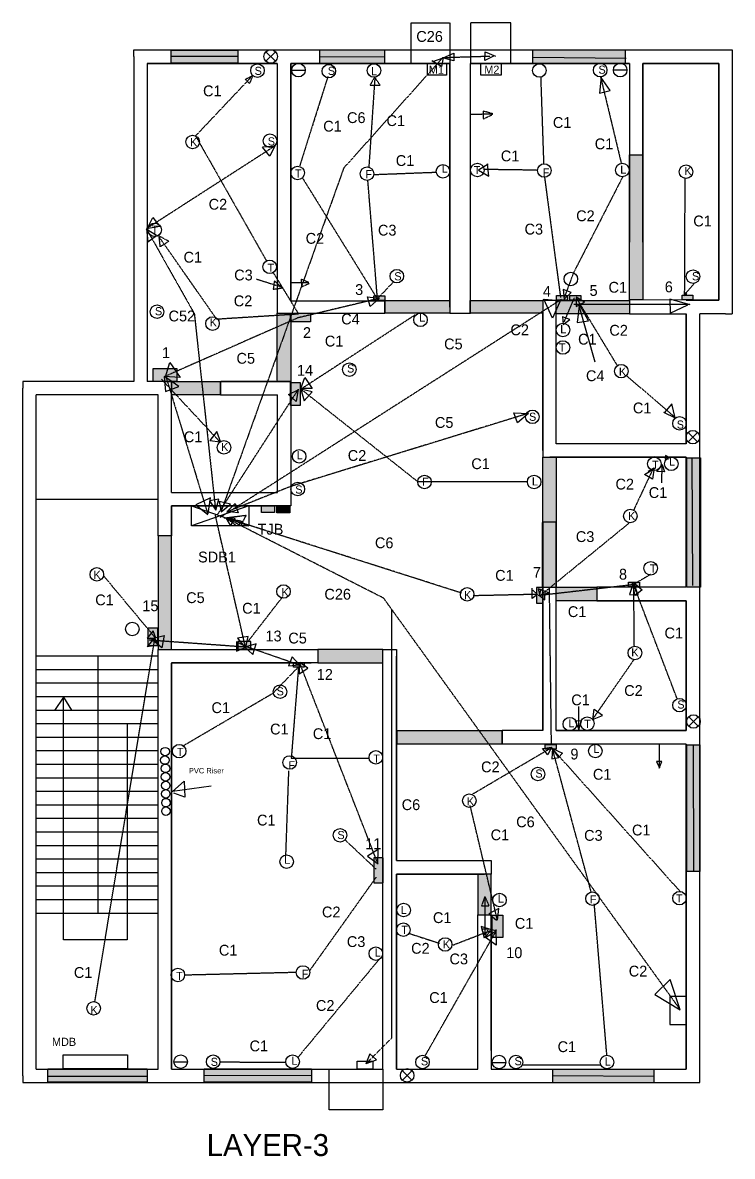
# Model space of a CAD drawing. Header units: inches. Extents: x -209 to 3192, y 718 to 1825.
# Drawn here: x 1255 to 1779, y 718 to 1556 of the extents above; entities that cross this region are included whole.
import ezdxf

# ---------------------------------------------------------------- set-up
doc = ezdxf.new("R2010")
doc.units = ezdxf.units.IN
doc.header["$MEASUREMENT"] = 0
doc.linetypes.add('HIDDEN', pattern=[0.375, 0.25, -0.125])

msp = doc.modelspace()

# ---------------------------------------------------------------- hatches: boundary and pattern name
h = msp.add_hatch(color=3)
h.paths.add_polyline_path([(1364.84, 1535.49), (1414.09, 1535.49), (1414.09, 1525.88), (1364.84, 1525.88)])
h.paths.add_polyline_path([(1474.54, 1535.65), (1522.41, 1535.65), (1522.41, 1525.63), (1474.54, 1525.63)])
h.paths.add_polyline_path([(1631.88, 1535.65), (1700.16, 1535.65), (1700.16, 1525.63), (1631.88, 1525.63)])
h.paths.add_polyline_path([(1273.68, 782.72), (1347.1, 782.72), (1347.1, 772.83), (1273.68, 772.83)])
h.paths.add_polyline_path([(1389.27, 782.72), (1468.41, 782.72), (1468.41, 772.83), (1389.27, 772.83)])
at = {"linetype": 'HIDDEN'}
for color, points in [(66, [(1703.19, 1458.12), (1713.21, 1458.12), (1713.21, 1350.8), (1703.19, 1350.8)]), (66, [(1522.67, 1350.46), (1570.52, 1350.46), (1570.52, 1341.09), (1522.67, 1341.09)]), (66, [(1639.2, 1340.96), (1585.72, 1341.09), (1585.72, 1350.46), (1639.2, 1350.46)]), (66, [(1649.2, 1350.46), (1703.19, 1350.46), (1703.19, 1340.62), (1649.2, 1340.62)]), (66, [(1453.2, 1290.62), (1443.2, 1290.62), (1443.2, 1340.96), (1453.2, 1340.96)]), (66, [(1365.2, 1290.62), (1401.2, 1290.62), (1401.2, 1280.62), (1365.2, 1280.62)]), (66, [(1639.2, 1234.62), (1649.2, 1234.62), (1649.07, 1138.42), (1639.07, 1138.42)]), (4, [(1442.94, 1198.52), (1452.45, 1198.52), (1452.45, 1193.61), (1442.94, 1193.61)]), (66, [(1355.2, 1092.62), (1365.2, 1092.62), (1365.2, 1176.62), (1355.2, 1176.62)]), (66, [(1679.2, 1128.62), (1649.21, 1128.62), (1649.21, 1138.62), (1679.2, 1138.62)]), (66, [(1521.2, 1092.62), (1473.2, 1092.62), (1473.2, 1082.62), (1521.2, 1082.62)]), (66, [(1609.2, 1022.62), (1531.77, 1022.62), (1531.77, 1032.64), (1609.2, 1032.64)]), (66, [(1601.2, 926.62), (1591.2, 926.62), (1591.2, 896.62), (1601.2, 896.62)])]:
    msp.add_hatch(color=color, dxfattribs=at).paths.add_polyline_path(points)
h = msp.add_hatch(color=8, dxfattribs=at)
h.paths.add_polyline_path([(1351.47, 1300.22), (1369.11, 1300.22), (1369.11, 1290.7), (1351.47, 1290.7)])
h.paths.add_polyline_path([(1354.78, 1095.39), (1347.75, 1095.39), (1347.75, 1108.49), (1354.78, 1108.49)])
h.paths.add_polyline_path([(1455.07, 1082.92), (1463.07, 1082.92), (1463.07, 1079.42), (1455.07, 1079.42)])
h.paths.add_polyline_path([(1414.07, 1092.92), (1423.57, 1092.92), (1423.57, 1098.42), (1414.07, 1098.42)])
h.paths.add_polyline_path([(1601.81, 896.3), (1609.81, 896.3), (1609.81, 879.8), (1601.81, 879.8)])
h.paths.add_polyline_path([(1641.07, 1022.42), (1649.07, 1022.42), (1649.07, 1018.92), (1641.07, 1018.92)])
h.paths.add_polyline_path([(1702.57, 1142.42), (1710.57, 1142.42), (1710.57, 1138.92), (1702.57, 1138.92)])
h.paths.add_polyline_path([(1659.32, 1354.06), (1667.32, 1354.06), (1667.32, 1350.56), (1659.32, 1350.56)])
h.paths.add_polyline_path([(1649.47, 1354.06), (1657.47, 1354.06), (1657.47, 1350.56), (1649.47, 1350.56)])
h.paths.add_polyline_path([(1514.57, 1353.92), (1522.57, 1353.92), (1522.57, 1350.42), (1514.57, 1350.42)])
h.paths.add_polyline_path([(1453.07, 1340.92), (1467.65, 1340.99), (1467.65, 1334.71), (1452.89, 1334.71)])
h = msp.add_hatch(color=8, dxfattribs=at)
h.paths.add_polyline_path([(1431.56, 1198.61), (1441.07, 1198.61), (1441.07, 1193.7), (1431.56, 1193.7)])
h.paths.add_polyline_path([(1742.07, 1354.42), (1750.07, 1354.42), (1750.07, 1350.92), (1742.07, 1350.92)])
for points in [[(1453.07, 1289.92), (1460.07, 1289.92), (1460.07, 1272.92), (1453.07, 1272.92)], [(1639.57, 1138.42), (1634.57, 1138.42), (1634.57, 1126.92), (1639.57, 1126.92)], [(1521.45, 938.6), (1514.4, 938.6), (1514.4, 920.1), (1521.45, 920.1)]]:
    msp.add_hatch(color=251).paths.add_polyline_path(points)
h = msp.add_hatch(color=81)
h.paths.add_polyline_path([(1745.65, 1234.26), (1755.8, 1234.26), (1755.8, 1138.67), (1745.65, 1138.67)])
h.paths.add_polyline_path([(1745.66, 1022.05), (1755.28, 1022.05), (1755.28, 928.6), (1745.66, 928.6)])
h.paths.add_polyline_path([(1646.71, 782.53), (1721.33, 782.53), (1721.33, 772.48), (1646.71, 772.48)])

# ---------------------------------------------------------------- linework, layer by layer
for p, q in [((1337.2, 1530.62), (1337.2, 1535.62)), ((1337.2, 1535.62), (1342.2, 1535.62)), ((1342.2, 1535.62), (1448.2, 1535.62)), ((1434.86, 1534.22), (1441.86, 1527.22)), ((1441.86, 1534.22), (1434.86, 1527.22)), ((1448.2, 1535.62), (1578.2, 1535.62)), ((1578.2, 1535.62), (1708.2, 1535.62)), ((1708.2, 1535.62), (1774.2, 1535.62)), ((1774.2, 1535.62), (1779.2, 1535.62)), ((1779.2, 1535.62), (1779.2, 1530.62)), ((1337.2, 1530.62), (1337.2, 1290.62)), ((1347.2, 1525.62), (1347.2, 1290.62)), ((1443.2, 1525.62), (1347.2, 1525.62)), ((1364.73, 1530.99), (1414.07, 1530.99)), ((1443.2, 1525.62), (1443.2, 1340.96)), ((1570.54, 1525.62), (1453.2, 1525.62)), ((1453.2, 1350.29), (1453.2, 1525.62)), ((1474.65, 1530.77), (1522.57, 1530.53)), ((1570.54, 1525.62), (1570.54, 1340.96)), ((1703.2, 1525.62), (1585.87, 1525.62)), ((1585.87, 1340.96), (1585.87, 1525.62)), ((1632.08, 1530.14), (1700.71, 1529.5)), ((1703.2, 1525.62), (1703.2, 1393.62)), ((1769.2, 1525.62), (1713.2, 1525.62)), ((1713.2, 1393.62), (1713.2, 1525.62)), ((1769.2, 1350.62), (1769.2, 1525.62)), ((1779.2, 1530.62), (1779.2, 1345.62)), ((1453.2, 1350.29), (1522.54, 1350.29)), ((1522.54, 1350.29), (1522.54, 1340.89)), ((1649.2, 1350.46), (1639.07, 1350.46)), ((1649.2, 1345.62), (1649.19, 1350.46)), ((1769.2, 1350.62), (1703.19, 1350.8)), ((1703.19, 1350.8), (1703.19, 1340.62)), ((1745.2, 1350.62), (1769.2, 1350.62)), ((1443.2, 1340.96), (1522.54, 1340.96)), ((1570.54, 1340.96), (1585.87, 1340.96)), ((1639.2, 1340.96), (1639.2, 1239.62)), ((1649.2, 1244.62), (1649.2, 1345.62)), ((1703.19, 1340.62), (1745.2, 1340.62)), ((1745.2, 1340.62), (1745.2, 1244.62)), ((1755.2, 1239.62), (1755.2, 1340.62)), ((1774.2, 1340.62), (1755.2, 1340.62)), ((1774.2, 1340.62), (1779.2, 1340.62)), ((1779.2, 1345.62), (1779.2, 1340.62)), ((1260.2, 1290.62), (1255.2, 1290.62)), ((1255.2, 1290.62), (1255.2, 1285.62)), ((1337.2, 1290.62), (1260.2, 1290.62)), ((1360.2, 1290.62), (1365.2, 1290.62)), ((1365.2, 1290.62), (1365.2, 1285.62)), ((1401.2, 1280.62), (1401.2, 1290.62)), ((1401.2, 1290.62), (1453.2, 1290.62)), ((1442.2, 1290.62), (1447.2, 1290.62)), ((1453.2, 1290.62), (1453.2, 1198.62)), ((1255.2, 1203.62), (1255.2, 1285.62)), ((1365.2, 1208.62), (1365.2, 1285.62)), ((1265.2, 1203.62), (1265.2, 1280.62)), ((1342.2, 1280.62), (1265.2, 1280.62)), ((1355.2, 1280.62), (1342.2, 1280.62)), ((1355.2, 1176.62), (1355.2, 1280.62)), ((1401.2, 1280.62), (1443.36, 1280.62)), ((1443.35, 1208.62), (1443.35, 1280.62)), ((1746.57, 1252.92), (1753.57, 1245.92)), ((1753.57, 1252.92), (1746.57, 1245.92)), ((1639.2, 1239.62), (1639.2, 1234.62)), ((1745.2, 1244.62), (1649.2, 1244.62)), ((1755.2, 1133.62), (1755.2, 1239.62)), ((1639.2, 1234.62), (1745.2, 1234.62)), ((1745.2, 1234.62), (1745.2, 1138.62)), ((1749.28, 1234.12), (1749.8, 1139.89)), ((1365.2, 1208.62), (1443.35, 1208.62)), ((1255.2, 1087.62), (1255.2, 1203.62)), ((1265.2, 1087.62), (1265.2, 1203.62)), ((1265.2, 1203.62), (1355.2, 1203.62)), ((1453.2, 1198.62), (1365.2, 1198.62)), ((1365.2, 1198.62), (1365.2, 1176.62)), ((1379.79, 1198.68), (1422.08, 1183.88)), ((1422.08, 1198.62), (1379.79, 1183.88)), ((1649.2, 1186.62), (1639.2, 1186.62)), ((1639.2, 1186.62), (1639.2, 1032.62)), ((1649.2, 1032.62), (1649.2, 1186.62)), ((1365.2, 1176.62), (1355.2, 1176.62)), ((1745.2, 1138.62), (1679.2, 1138.62)), ((1679.2, 1138.62), (1679.2, 1128.62)), ((1755.2, 1027.62), (1755.2, 1133.62)), ((1679.2, 1128.62), (1745.2, 1128.62)), ((1745.2, 1128.62), (1745.2, 1032.62)), ((1355.2, 1087.62), (1355.2, 1092.62)), ((1355.2, 1092.62), (1473.2, 1092.62)), ((1473.2, 1092.62), (1473.2, 1082.62)), ((1521.2, 782.62), (1521.2, 1092.62)), ((1521.2, 1092.62), (1531.2, 1092.62)), ((1531.2, 1092.62), (1531.2, 936.62)), ((1255.2, 777.62), (1255.2, 1087.62)), ((1265.2, 782.62), (1265.2, 1087.62)), ((1355.2, 1087.62), (1265.2, 1087.62)), ((1310.77, 1087.16), (1310.77, 897.6)), ((1355.2, 782.62), (1355.2, 1087.62)), ((1473.2, 1082.62), (1365.2, 1082.62)), ((1365.2, 1082.62), (1365.2, 782.62)), ((1355.2, 1077.62), (1265.2, 1077.62)), ((1355.2, 1067.62), (1265.2, 1067.62)), ((1355.2, 1057.62), (1265.2, 1057.62)), ((1285.43, 1057.47), (1278.73, 1047.55)), ((1285.44, 878.11), (1285.44, 1057.33)), ((1285.44, 1057.33), (1291.14, 1047.8)), ((1355.2, 1047.62), (1265.2, 1047.62)), ((1747.07, 1042.92), (1754.07, 1035.92)), ((1754.07, 1042.92), (1747.07, 1035.92)), ((1355.2, 1037.62), (1265.2, 1037.62)), ((1332.43, 1037.1), (1332.43, 878.11)), ((1639.2, 1032.62), (1609.2, 1032.62)), ((1609.2, 1022.62), (1609.2, 1032.62)), ((1745.2, 1032.62), (1649.2, 1032.62)), ((1355.2, 1027.62), (1265.2, 1027.62)), ((1745.2, 1022.62), (1609.2, 1022.62)), ((1745.2, 1022.62), (1745.2, 782.62)), ((1750.29, 1022.23), (1750.59, 928.43)), ((1755.2, 931.62), (1755.2, 1027.62)), ((1355.2, 1017.62), (1265.2, 1017.62)), ((1355.2, 1007.62), (1265.2, 1007.62)), ((1355.2, 997.62), (1265.2, 997.62)), ((1355.2, 987.62), (1265.2, 987.62)), ((1355.2, 977.62), (1265.2, 977.62)), ((1355.2, 967.62), (1265.2, 967.62)), ((1355.2, 957.62), (1265.2, 957.62)), ((1355.2, 947.62), (1265.2, 947.62)), ((1355.2, 937.62), (1265.2, 937.62)), ((1531.2, 936.62), (1601.2, 936.62)), ((1601.2, 936.62), (1601.2, 926.62)), ((1745.2, 782.62), (1745.2, 931.62)), ((1755.2, 777.62), (1755.2, 931.62)), ((1355.2, 927.62), (1265.2, 927.62)), ((1531.2, 926.62), (1531.2, 782.62)), ((1601.2, 926.62), (1531.2, 926.62)), ((1355.2, 917.62), (1265.2, 917.62)), ((1355.2, 907.62), (1265.2, 907.62)), ((1355.2, 897.62), (1265.2, 897.62)), ((1591.2, 782.62), (1591.2, 896.62)), ((1591.2, 896.62), (1601.2, 896.62)), ((1601.2, 796.32), (1601.2, 896.62)), ((1601.2, 896.62), (1601.2, 782.62)), ((1332.43, 878.11), (1285.44, 878.11)), ((1265.2, 782.62), (1355.2, 782.62)), ((1365.2, 782.62), (1521.2, 782.62)), ((1531.2, 782.62), (1591.2, 782.62)), ((1535.57, 781.42), (1542.57, 774.42)), ((1542.57, 781.42), (1535.57, 774.42)), ((1601.2, 782.62), (1745.2, 782.62)), ((1255.2, 777.62), (1255.2, 772.62)), ((1255.2, 772.62), (1260.2, 772.62)), ((1260.2, 772.62), (1360.2, 772.62)), ((1273.93, 777.28), (1347.03, 777.48)), ((1360.2, 772.62), (1526.2, 772.62)), ((1389.47, 778.08), (1468.79, 777.88)), ((1526.2, 772.62), (1596.2, 772.62)), ((1596.2, 772.62), (1750.2, 772.62)), ((1646.68, 777.88), (1721.18, 777.48)), ((1750.2, 772.62), (1755.2, 772.62)), ((1755.2, 772.62), (1755.2, 777.62))]:
    msp.add_line(p, q)
at = {"color": 3}
for p, q in [((1565.65, 1529.72), (1573.49, 1533.24)), ((1573.49, 1533.24), (1573.49, 1527.37)), ((1596.41, 1527.76), (1596.6, 1534.22)), ((1596.6, 1534.22), (1604.44, 1530.89)), ((1564.48, 1523.25), (1557.23, 1527.37)), ((1558.01, 1526.98), (1565.65, 1529.72)), ((1565.65, 1529.72), (1564.48, 1523.25)), ((1573.49, 1527.37), (1565.26, 1529.72)), ((1603.46, 1531.09), (1596.41, 1527.76)), ((1432.3, 1463.99), (1441.31, 1464.58)), ((1437.59, 1456.94), (1432.3, 1463.8)), ((1441.31, 1464.58), (1437.59, 1456.94)), ((1347.24, 1403.42), (1351.36, 1411.84)), ((1351.36, 1411.84), (1356.45, 1404.99)), ((1354.1, 1398.33), (1346.46, 1403.03)), ((1356.45, 1404.99), (1346.66, 1403.42)), ((1346.66, 1403.42), (1347.64, 1393.82)), ((1347.64, 1393.82), (1354.1, 1398.33)), ((1620.61, 1259.95), (1617.98, 1267.4)), ((1617.98, 1267.4), (1628.62, 1266.98)), ((1628.62, 1266.91), (1620.61, 1259.95)), ((1400.09, 1203.58), (1393.16, 1202.37)), ((1393.16, 1202.37), (1397.8, 1195.44)), ((1397.8, 1195.57), (1400.09, 1203.58)), ((1408.56, 1199.95), (1400.29, 1201.9)), ((1400.29, 1201.9), (1401.77, 1194.36)), ((1401.7, 1194.36), (1408.56, 1199.95)), ((1406.08, 1194.5), (1412, 1200.48)), ((1412, 1200.48), (1414.22, 1193.49)), ((1405.27, 1189.92), (1408.63, 1184)), ((1412.2, 1189.38), (1405.27, 1189.72)), ((1414.22, 1193.49), (1405.87, 1194.5)), ((1408.63, 1184), (1412.2, 1189.38)), ((1733.43, 848.7), (1722.11, 837.79)), ((1740.77, 826.26), (1733.43, 848.7)), ((1722.11, 837.79), (1740.77, 826.47)), ((1511.62, 793.86), (1508.71, 786.52)), ((1508.83, 786.64), (1516.57, 789.43)), ((1516.57, 789.43), (1511.62, 793.86))]:
    msp.add_line(p, q, dxfattribs=at)
at = {"linetype": 'HIDDEN'}
for p, q in [((1347.2, 1525.62), (1347.2, 1290.62)), ((1347.2, 1525.62), (1443.2, 1525.62)), ((1443.2, 1525.62), (1347.2, 1525.62)), ((1443.2, 1525.62), (1443.2, 1340.96)), ((1453.2, 1525.62), (1570.54, 1525.62)), ((1570.54, 1525.62), (1453.2, 1525.62)), ((1453.2, 1525.62), (1453.2, 1350.29)), ((1570.54, 1345.62), (1570.54, 1525.62)), ((1585.87, 1525.62), (1703.2, 1525.62)), ((1703.2, 1525.62), (1585.87, 1525.62)), ((1585.87, 1345.62), (1585.87, 1525.62)), ((1703.2, 1525.62), (1703.2, 1393.62)), ((1713.2, 1525.62), (1769.2, 1525.62)), ((1769.2, 1525.62), (1713.2, 1525.62)), ((1713.2, 1525.62), (1713.2, 1393.62)), ((1769.2, 1525.62), (1769.2, 1350.62)), ((1769.2, 1350.62), (1769.2, 1525.62)), ((1425.26, 1516.91), (1382.85, 1472)), ((1454.04, 1520.61), (1463.91, 1520.61)), ((1480.56, 1515.93), (1459.75, 1449.86)), ((1515.26, 1515.29), (1510.77, 1448.46)), ((1637.67, 1515.92), (1639.89, 1450.82)), ((1681.86, 1515.86), (1697.28, 1451.46)), ((1382.85, 1472), (1435.24, 1379.7)), ((1461.74, 1441.07), (1517.19, 1351.43)), ((1515, 1443.5), (1560.89, 1445.25)), ((1595.38, 1447.48), (1634.89, 1446.93)), ((1640.5, 1441.74), (1652.35, 1352.68)), ((1698.3, 1441.87), (1661.99, 1370.97)), ((1517.19, 1351.43), (1510.12, 1438.82)), ((1744.13, 1440.52), (1743.76, 1354.5)), ((1398.49, 1336.54), (1356.08, 1397.22)), ((1440.32, 1370.84), (1458.95, 1340.37)), ((1661.99, 1370.97), (1655.14, 1352.81)), ((1517.22, 1351.76), (1528.51, 1363.66)), ((1743.76, 1354.5), (1751.1, 1362.97)), ((1655.05, 1334.56), (1662.58, 1352.33)), ((1694.5, 1302.04), (1664.08, 1352.33)), ((1745.2, 1350.62), (1769.2, 1350.62)), ((1769.2, 1350.62), (1750.2, 1350.62)), ((1458.95, 1340.37), (1398.49, 1336.54)), ((1639.2, 1239.62), (1639.2, 1340.96)), ((1649.2, 1244.62), (1649.2, 1345.62)), ((1745.2, 1244.62), (1745.2, 1340.62)), ((1745.2, 1244.62), (1745.2, 1340.62)), ((1745.2, 1244.62), (1745.2, 1340.62)), ((1544.8, 1339.61), (1460.69, 1284.95)), ((1360.2, 1290.62), (1347.2, 1290.62)), ((1357.66, 1292.31), (1400.77, 1246.05)), ((1442.2, 1290.62), (1401.2, 1290.62)), ((1737.26, 1263.8), (1701.12, 1294.81)), ((1460.69, 1284.95), (1546.9, 1216.62)), ((1745.2, 1244.62), (1649.2, 1244.62)), ((1745.2, 1234.62), (1644.2, 1234.62)), ((1745.2, 1138.62), (1745.2, 1234.62)), ((1720.73, 1226.24), (1706.28, 1195.41)), ((1546.9, 1216.62), (1627.85, 1216.62)), ((1365.2, 1176.62), (1365.2, 1198.62)), ((1365.2, 1198.62), (1442.2, 1198.62)), ((1703.39, 1186.26), (1637.88, 1132.79)), ((1639.2, 1032.62), (1639.2, 1171.62)), ((1639.2, 1032.62), (1639.2, 1171.62)), ((1639.2, 1032.62), (1639.2, 1171.62)), ((1649.2, 1032.62), (1649.2, 1171.62)), ((1718.88, 1148.03), (1705.75, 1140.4)), ((1314.91, 1147.05), (1353.03, 1101.3)), ((1705.75, 1140.4), (1635.88, 1132.36)), ((1738.37, 1056.46), (1706.18, 1140.73)), ((1706.18, 1140.73), (1706.61, 1095)), ((1447.03, 1131.46), (1421.79, 1098.87)), ((1587.9, 1132.51), (1635.21, 1133.57)), ((1745.2, 1138.62), (1679.2, 1138.62)), ((1745.2, 1128.62), (1679.2, 1128.62)), ((1745.2, 1032.62), (1745.2, 1128.62)), ((1308.46, 832.08), (1353.03, 1102.47)), ((1360.2, 1092.62), (1468.2, 1092.62)), ((1365.2, 782.62), (1365.2, 1082.62)), ((1365.2, 1082.62), (1468.2, 1082.62)), ((1521.2, 931.62), (1521.2, 1087.62)), ((1531.2, 936.62), (1531.2, 1087.62)), ((1706.61, 1085.26), (1676.11, 1041.22)), ((1440.17, 1060.4), (1458.86, 1079.75)), ((1458.86, 1079.75), (1453.52, 1012.36)), ((1374.12, 1021.7), (1440.17, 1060.4)), ((1745.2, 1032.62), (1649.2, 1032.62)), ((1649.2, 1032.62), (1745.2, 1032.62)), ((1745.2, 931.62), (1745.2, 1022.62)), ((1745.2, 931.62), (1745.2, 1022.62)), ((1586.83, 985.45), (1645.64, 1020.07)), ((1741.15, 913.3), (1645.64, 1020.07)), ((1675.04, 913.24), (1646.38, 1019.42)), ((1453.52, 1012.36), (1510.93, 1012.31)), ((1451.52, 1003.02), (1449.31, 940.66)), ((1605.6, 893.28), (1585.58, 977.53)), ((1493.55, 951.64), (1516.24, 930.29)), ((1521.2, 782.62), (1521.2, 931.62)), ((1531.2, 936.62), (1596.2, 936.62)), ((1531.2, 936.62), (1596.2, 936.62)), ((1531.2, 936.62), (1596.2, 936.62)), ((1745.2, 782.62), (1745.2, 931.62)), ((1745.2, 782.62), (1745.2, 931.62)), ((1466.86, 854.9), (1516.24, 924.29)), ((1531.2, 782.62), (1531.2, 926.62)), ((1531.2, 926.62), (1596.2, 926.62)), ((1686.61, 792.44), (1677.3, 904.66)), ((1591.2, 782.62), (1591.2, 889.62)), ((1540.26, 882.92), (1562.94, 875.58)), ((1552.27, 792.18), (1604.98, 884.92)), ((1572.95, 874.25), (1602.31, 885.59)), ((1458.19, 790.85), (1518.91, 864.24)), ((1375.45, 852.23), (1457.52, 854.23)), ((1365.2, 782.62), (1521.2, 782.62)), ((1531.2, 782.62), (1591.2, 782.62)), ((1601.2, 782.62), (1745.2, 782.62))]:
    msp.add_line(p, q, dxfattribs=at)
at = {"color": 3, "linetype": 'HIDDEN'}
for p, q in [((1565.45, 1529.9), (1492.29, 1448.31)), ((1565.45, 1529.9), (1600.34, 1531.03)), ((1441.12, 1464.4), (1346.53, 1403.43)), ((1492.29, 1448.31), (1401.69, 1194.52)), ((1346.53, 1403.43), (1381.94, 1340.67)), ((1381.94, 1340.67), (1397.64, 1195.42)), ((1628.59, 1267.02), (1453.01, 1213)), ((1453.01, 1213), (1406.3, 1194.43)), ((1521.72, 1130.53), (1405.09, 1189.77)), ((1740.63, 826.66), (1521.72, 1130.53)), ((1527.84, 805.72), (1527.71, 1122.17)), ((1508.71, 786.59), (1527.84, 805.72))]:
    msp.add_line(p, q, dxfattribs=at)
at = {"color": 0, "linetype": 'HIDDEN'}
for p, q in [((1419.49, 1513.78), (1424.8, 1516.44)), ((1425.09, 1516.73), (1422.73, 1510.83)), ((1691.61, 1520.75), (1701.41, 1520.75)), ((1422.73, 1510.83), (1419.49, 1513.78)), ((1515.15, 1515.6), (1511.7, 1509.61)), ((1511.7, 1509.61), (1519.15, 1509.61)), ((1519.15, 1509.61), (1514.97, 1515.6)), ((1586.04, 1488.06), (1602.32, 1488.35)), ((1602.32, 1488.35), (1595.34, 1490.38)), ((1595.34, 1490.38), (1595.34, 1484.57)), ((1595.34, 1484.57), (1602.03, 1487.77)), ((1363.06, 1394.14), (1355.68, 1398.27)), ((1355.68, 1398.27), (1356.57, 1390)), ((1356.87, 1390.3), (1363.06, 1394.14)), ((1427.49, 1366.39), (1446.08, 1360.49)), ((1466.45, 1363.74), (1460.84, 1366.1)), ((1460.84, 1366.1), (1461.13, 1360.49)), ((1441.06, 1364.92), (1440.18, 1358.72)), ((1440.18, 1358.72), (1447.56, 1359.9)), ((1446.08, 1360.49), (1441.06, 1364.92)), ((1452.87, 1363.74), (1466.45, 1363.74)), ((1461.13, 1360.49), (1467.04, 1363.15)), ((1366.88, 787.97), (1376.68, 787.97)), ((1400.85, 787.9), (1449.67, 787.67)), ((1602.06, 787.5), (1611.86, 787.5)), ((1624.83, 785.75), (1681.58, 785.75))]:
    msp.add_line(p, q, dxfattribs=at)
at = {"color": 0}
for p, q in [((1682.32, 1515.64), (1681.15, 1503.72)), ((1689, 1505.47), (1682.03, 1515.35)), ((1681.15, 1503.72), (1689, 1505.47)), ((1598.84, 1451.12), (1591.86, 1446.76)), ((1599.42, 1442.4), (1598.55, 1451.41)), ((1591.86, 1446.76), (1599.42, 1442.4)), ((1654.3, 1358.6), (1655.11, 1351.38)), ((1660.12, 1356.39), (1654.3, 1358.6)), ((1655.11, 1351.38), (1660.12, 1356.39)), ((1669.94, 1349.18), (1663.93, 1352.79)), ((1663.93, 1352.59), (1663.93, 1345.97)), ((1663.93, 1345.97), (1669.94, 1349.18)), ((1743.92, 1356.25), (1743.63, 1353.9)), ((1743.73, 1354.19), (1745.74, 1354.92)), ((1745.74, 1354.92), (1743.92, 1356.25)), ((1653.9, 1338.55), (1654.3, 1332.74)), ((1659.32, 1336.35), (1653.9, 1338.35)), ((1654.3, 1332.74), (1659.32, 1336.35)), ((1460.57, 1285.42), (1463.57, 1293.42)), ((1463.57, 1293.42), (1469.07, 1285.42)), ((1469.07, 1285.42), (1460.57, 1285.42)), ((1460.57, 1284.92), (1463.07, 1276.42)), ((1469.07, 1282.92), (1460.57, 1284.92)), ((1463.07, 1276.42), (1469.07, 1282.92)), ((1734.45, 1274.02), (1728.8, 1267.35)), ((1737.02, 1263.76), (1734.45, 1274.02)), ((1728.29, 1267.87), (1737.02, 1263.76)), ((1398.65, 1253.63), (1393.28, 1247.04)), ((1401.58, 1245.58), (1398.65, 1253.63)), ((1393.28, 1247.04), (1401.09, 1246.07)), ((1721.73, 1235.09), (1733.01, 1234.2)), ((1729.91, 1235.97), (1729.69, 1233.32)), ((1729.69, 1233.32), (1732.13, 1233.54)), ((1733.01, 1234.2), (1729.91, 1235.97)), ((1714.43, 1221.81), (1721.29, 1226.02)), ((1717.08, 1224.25), (1721.51, 1226.68)), ((1721.51, 1226.68), (1720.18, 1218.5)), ((1723.5, 1224.03), (1727.48, 1228.89)), ((1729.25, 1223.81), (1723.5, 1224.03)), ((1727.04, 1215.62), (1727.48, 1229.34)), ((1727.48, 1229.34), (1729.25, 1223.81)), ((1720.18, 1218.5), (1714.43, 1221.81)), ((1705.77, 1140.86), (1703.37, 1133.24)), ((1707.51, 1132.37), (1705.55, 1141.52)), ((1709.69, 1132.8), (1706.42, 1141.74)), ((1706.42, 1141.74), (1712.74, 1136.72)), ((1631.47, 1130.34), (1631.47, 1137.8)), ((1635.46, 1133.11), (1631.47, 1130.34)), ((1631.82, 1136.41), (1635.46, 1133.11)), ((1643.62, 1134.5), (1635.81, 1137.45)), ((1635.81, 1137.45), (1636.85, 1133.11)), ((1637.89, 1137.11), (1636.5, 1132.42)), ((1636.5, 1132.42), (1643.62, 1134.5)), ((1636.85, 1133.11), (1636.68, 1132.77)), ((1636.68, 1132.77), (1640.67, 1129.3)), ((1640.67, 1129.3), (1641.02, 1135.54)), ((1703.37, 1133.24), (1709.69, 1132.8)), ((1712.74, 1136.72), (1707.51, 1132.37)), ((1351.57, 1106.42), (1347.07, 1100.92)), ((1353.57, 1100.92), (1351.57, 1106.42)), ((1347.07, 1100.92), (1353.07, 1100.92)), ((1352.07, 1100.42), (1347.07, 1094.92)), ((1355.07, 1095.92), (1352.57, 1101.42)), ((1347.07, 1094.92), (1355.07, 1095.92)), ((1665.67, 1050.57), (1665.67, 1032.7)), ((1677, 1048.61), (1675.91, 1040.98)), ((1683.32, 1043.82), (1677.21, 1048.17)), ((1667.84, 1039.68), (1663.27, 1039.89)), ((1663.27, 1039.89), (1666.1, 1032.92)), ((1665.67, 1032.7), (1667.84, 1039.68)), ((1675.91, 1040.98), (1683.32, 1043.82)), ((1725.26, 1022.61), (1725.26, 1004.91)), ((1639.09, 1019.53), (1645.75, 1020.41)), ((1642.98, 1014.84), (1639.09, 1019.53)), ((1645.8, 1020.47), (1642.98, 1014.84)), ((1646.47, 1019.8), (1645.93, 1011.75)), ((1651.17, 1012.82), (1646.47, 1019.4)), ((1646.47, 1019.4), (1653.85, 1016.04)), ((1653.85, 1016.04), (1650.9, 1012.69)), ((1645.93, 1011.75), (1651.17, 1012.82)), ((1727.14, 1009.87), (1723.25, 1009.87)), ((1723.25, 1009.87), (1725.39, 1005.04)), ((1725.26, 1004.91), (1727.14, 1009.87)), ((1365.8, 987.56), (1374.45, 995.19)), ((1394.3, 991.63), (1365.8, 987.56)), ((1374.45, 995.19), (1374.96, 983.49)), ((1374.96, 983.49), (1366.81, 986.54)), ((1606.81, 901.27), (1599.52, 897.41)), ((1599.52, 897.41), (1605.09, 892.69)), ((1605.73, 892.69), (1606.81, 901.27)), ((1601.45, 885.4), (1593.73, 887.98)), ((1593.73, 887.98), (1595.87, 879.61)), ((1595.87, 879.61), (1601.66, 885.4)), ((1596.94, 879.83), (1604.88, 884.76)), ((1604.88, 874.25), (1596.94, 879.83)), ((1604.88, 884.76), (1601.45, 885.4)), ((1604.66, 885.83), (1604.88, 874.25))]:
    msp.add_line(p, q, dxfattribs=at)
at = {"color": 1, "linetype": 'HIDDEN'}
for p, q in [((1653.09, 1351.31), (1401.04, 1190.16)), ((1518.72, 1352), (1458.43, 1337.61)), ((1662.15, 1347.62), (1747.88, 1347.62)), ((1458.43, 1337.61), (1360.83, 1294.58)), ((1360.83, 1294.58), (1391.79, 1192.97)), ((1458.59, 1284.63), (1398.65, 1191.75)), ((1419.62, 1094.63), (1397.28, 1192.73)), ((1404.09, 1189.76), (1420.14, 1191.77)), ((1417.47, 1187.09), (1404.09, 1189.76)), ((1579.31, 1134.26), (1405.43, 1189.76)), ((1405.43, 1189.76), (1413.46, 1183.74)), ((1420.14, 1191.77), (1416.13, 1183.74)), ((1413.46, 1183.74), (1417.47, 1187.09)), ((1645.64, 1023.15), (1644.18, 1138.88)), ((1421.81, 1094.19), (1348.67, 1099.45)), ((1459.48, 1081.05), (1421.81, 1094.19)), ((1517.4, 934.61), (1459.58, 1083.09)), ((1596.5, 910.2), (1593.95, 903.13)), ((1599.61, 903.27), (1596.64, 910.06)), ((1596.67, 881.62), (1596.67, 910.09)), ((1593.95, 903.13), (1599.61, 903.27)), ((1599.04, 886.02), (1593.95, 885.87)), ((1594.24, 885.45), (1596.78, 881.35)), ((1596.78, 881.35), (1599.04, 886.02))]:
    msp.add_line(p, q, dxfattribs=at)
at = {"color": 1}
for p, q in [((1511.71, 1345.98), (1509.74, 1353.02)), ((1509.74, 1353.02), (1517.91, 1352.17)), ((1518.47, 1351.89), (1511.71, 1345.98)), ((1646.46, 1337.3), (1640.06, 1351.4)), ((1640.06, 1351.4), (1652.55, 1350.43)), ((1652.55, 1351.08), (1646.46, 1337.3)), ((1748.05, 1347.23), (1732.99, 1351.4)), ((1732.99, 1351.4), (1733.31, 1341.14)), ((1666.01, 1346.59), (1664.73, 1334.09)), ((1673.06, 1335.37), (1666.01, 1347.87)), ((1677.87, 1304.93), (1666.01, 1346.59)), ((1733.31, 1341.14), (1746.44, 1347.23)), ((1664.73, 1334.09), (1673.06, 1335.37)), ((1360.56, 1294.09), (1363.94, 1304.51)), ((1363.94, 1304.51), (1371.55, 1293.53)), ((1371.55, 1293.53), (1359.72, 1294.37)), ((1359.72, 1294.37), (1360.56, 1283.1)), ((1370.42, 1286.77), (1360, 1294.37)), ((1360.56, 1283.1), (1370.42, 1286.77)), ((1451.57, 1280.92), (1458.57, 1284.42)), ((1458.57, 1284.92), (1457.07, 1275.92)), ((1457.07, 1275.92), (1451.57, 1280.92)), ((1393.84, 1204.74), (1383.13, 1199.39)), ((1383.13, 1199.39), (1391.87, 1192.34)), ((1392.15, 1192.91), (1393.84, 1204.74)), ((1349.57, 1100.42), (1359.57, 1102.92)), ((1358.07, 1093.92), (1349.57, 1100.92)), ((1359.57, 1102.92), (1358.07, 1093.92)), ((1419.9, 1094.88), (1413.04, 1098.2)), ((1413.04, 1098.2), (1413.04, 1091.34)), ((1421.66, 1102.17), (1413.71, 1100.85)), ((1413.71, 1100.85), (1418.79, 1094.88)), ((1419.9, 1094.22), (1421.66, 1102.17)), ((1413.04, 1091.34), (1419.9, 1094.22)), ((1418.79, 1094.88), (1425.2, 1088.91)), ((1427.63, 1096.65), (1419.9, 1094.66)), ((1425.2, 1088.91), (1427.63, 1096.65)), ((1454.16, 1087.14), (1451.5, 1080.51)), ((1451.5, 1080.51), (1459.46, 1081.18)), ((1459.24, 1081.62), (1454.16, 1087.14)), ((1459.9, 1082.94), (1459.24, 1081.62)), ((1459.46, 1082.72), (1459.24, 1074.55)), ((1465.87, 1078.75), (1459.9, 1082.94)), ((1459.24, 1074.55), (1465.87, 1078.75)), ((1517.71, 944.92), (1509.73, 939.9)), ((1509.73, 939.9), (1517.71, 934.17)), ((1517.54, 934.35), (1517.71, 944.92))]:
    msp.add_line(p, q, dxfattribs=at)
at = {"linetype": 'HIDDEN'}
for points in [[(1570.66, 1525.63), (1542.08, 1525.63), (1542.08, 1555.68), (1570.66, 1555.68)], [(1585.87, 1525.63), (1615.56, 1525.63), (1615.56, 1555.68), (1585.87, 1555.68)], [(1354.78, 1095.39), (1347.75, 1095.39), (1347.75, 1108.49), (1354.78, 1108.49)], [(1481.57, 782.42), (1521.07, 782.42), (1521.07, 752.42), (1481.57, 752.42)]]:
    msp.add_lwpolyline(points, close=True, dxfattribs=at)
for points in [[(1364.84, 1535.49), (1414.09, 1535.49), (1414.09, 1525.88), (1364.84, 1525.88)], [(1474.54, 1535.65), (1522.41, 1535.65), (1522.41, 1525.63), (1474.54, 1525.63)], [(1631.88, 1535.65), (1700.16, 1535.65), (1700.16, 1525.63), (1631.88, 1525.63)], [(1554.07, 1525.42), (1568.07, 1525.42), (1568.07, 1516.92), (1554.07, 1516.92)], [(1593.57, 1525.42), (1608.57, 1525.42), (1608.57, 1516.92), (1593.57, 1516.92)], [(1703.19, 1458.12), (1713.21, 1458.12), (1713.21, 1350.8), (1703.19, 1350.8)], [(1514.57, 1353.92), (1522.57, 1353.92), (1522.57, 1350.42), (1514.57, 1350.42)], [(1522.67, 1350.46), (1570.52, 1350.46), (1570.52, 1341.09), (1522.67, 1341.09)], [(1639.2, 1340.96), (1585.72, 1341.09), (1585.72, 1350.46), (1639.2, 1350.46)], [(1649.2, 1350.46), (1703.19, 1350.46), (1703.19, 1340.62), (1649.2, 1340.62)], [(1649.47, 1354.06), (1657.47, 1354.06), (1657.47, 1350.56), (1649.47, 1350.56)], [(1659.32, 1354.06), (1667.32, 1354.06), (1667.32, 1350.56), (1659.32, 1350.56)], [(1742.07, 1354.42), (1750.07, 1354.42), (1750.07, 1350.92), (1742.07, 1350.92)], [(1453.2, 1290.62), (1443.2, 1290.62), (1443.2, 1340.96), (1453.2, 1340.96)], [(1453.07, 1340.92), (1467.65, 1340.99), (1467.65, 1334.71), (1452.89, 1334.71)], [(1351.47, 1300.22), (1369.11, 1300.22), (1369.11, 1290.7), (1351.47, 1290.7)], [(1365.2, 1290.62), (1401.2, 1290.62), (1401.2, 1280.62), (1365.2, 1280.62)], [(1453.07, 1289.92), (1460.07, 1289.92), (1460.07, 1272.92), (1453.07, 1272.92)], [(1639.2, 1234.62), (1649.2, 1234.62), (1649.07, 1138.42), (1639.07, 1138.42)], [(1745.65, 1234.26), (1755.8, 1234.26), (1755.8, 1138.67), (1745.65, 1138.67)], [(1379.79, 1198.68), (1422.08, 1198.68), (1422.08, 1183.88), (1379.79, 1183.88)], [(1431.56, 1198.61), (1441.07, 1198.61), (1441.07, 1193.7), (1431.56, 1193.7)], [(1442.94, 1198.52), (1452.45, 1198.52), (1452.45, 1193.61), (1442.94, 1193.61)], [(1355.2, 1092.62), (1365.2, 1092.62), (1365.2, 1176.62), (1355.2, 1176.62)], [(1702.57, 1142.42), (1710.57, 1142.42), (1710.57, 1138.92), (1702.57, 1138.92)], [(1639.57, 1138.42), (1634.57, 1138.42), (1634.57, 1126.92), (1639.57, 1126.92)], [(1679.2, 1128.62), (1649.21, 1128.62), (1649.21, 1138.62), (1679.2, 1138.62)], [(1414.07, 1092.92), (1423.57, 1092.92), (1423.57, 1098.42), (1414.07, 1098.42)], [(1521.2, 1092.62), (1473.2, 1092.62), (1473.2, 1082.62), (1521.2, 1082.62)], [(1455.07, 1082.92), (1463.07, 1082.92), (1463.07, 1079.42), (1455.07, 1079.42)], [(1609.2, 1022.62), (1531.77, 1022.62), (1531.77, 1032.64), (1609.2, 1032.64)], [(1641.07, 1022.42), (1649.07, 1022.42), (1649.07, 1018.92), (1641.07, 1018.92)], [(1745.66, 1022.05), (1755.28, 1022.05), (1755.28, 928.6), (1745.66, 928.6)], [(1521.45, 938.6), (1514.4, 938.6), (1514.4, 920.1), (1521.45, 920.1)], [(1601.2, 926.62), (1591.2, 926.62), (1591.2, 896.62), (1601.2, 896.62)], [(1601.81, 896.3), (1609.81, 896.3), (1609.81, 879.8), (1601.81, 879.8)], [(1285.14, 793.13), (1332.52, 793.13), (1332.52, 782.72), (1285.14, 782.72)], [(1273.68, 782.72), (1347.1, 782.72), (1347.1, 772.83), (1273.68, 772.83)], [(1389.27, 782.72), (1468.41, 782.72), (1468.41, 772.83), (1389.27, 772.83)], [(1646.71, 782.53), (1721.33, 782.53), (1721.33, 772.48), (1646.71, 772.48)]]:
    msp.add_lwpolyline(points, close=True)
at = {"color": 0}
for points in [[(1745.17, 836.33), (1733.01, 836.33), (1733.01, 815.57), (1745.17, 815.57)], [(1513.73, 782.58), (1502.2, 782.58), (1502.2, 788.51), (1513.73, 788.51)]]:
    msp.add_lwpolyline(points, close=True, dxfattribs=at)
for centre in [(1438.36, 1530.72), (1428.55, 1520.28), (1458.83, 1520.62), (1481.26, 1519.84), (1514.59, 1520.32), (1636.75, 1520.33), (1681.66, 1520.63), (1696.43, 1520.63), (1380.72, 1467.59), (1437.76, 1468.46), (1458.22, 1444.67), (1509.46, 1444.07), (1565.53, 1445.87), (1590.93, 1446.79), (1640.37, 1446.48), (1697.94, 1446.79), (1745.05, 1445.56), (1352.64, 1402.65), (1437.59, 1375.27), (1531.47, 1368.41), (1659.96, 1366.31), (1750.18, 1368.1), (1354.4, 1342.11), (1548.95, 1336.16), (1395.4, 1333.38), (1654.15, 1328.7), (1654.15, 1315.7), (1496.46, 1299.36), (1697.19, 1298.2), (1631.58, 1264.45), (1740.24, 1259.65), (1750.07, 1249.42), (1403.79, 1241.88), (1459.39, 1235.28), (1721.62, 1229.78), (1734.11, 1229.78), (1458.33, 1211.1), (1551.9, 1216.36), (1632.85, 1216.36), (1703.84, 1191.19), (1718.97, 1152.6), (1309.98, 1148.08), (1447.82, 1135.41), (1583.44, 1133.31), (1336.1, 1107.71), (1707.27, 1090.05), (1445.23, 1061.37), (1740.18, 1051.46), (1659.22, 1037.46), (1672.08, 1037.84), (1750.57, 1039.42), (1370.74, 1017.49), (1678.08, 1017.6), (1452.4, 1009.14), (1515.96, 1012.85), (1635.7, 1000.57), (1585, 980.9), (1489.52, 955.32), (1450.08, 935.83), (1675.95, 908.51), (1740.18, 908.88), (1536.52, 900.09), (1607.26, 907.46), (1536.32, 885.57), (1567.18, 874.68), (1515.96, 867.92), (1369.81, 852.14), (1462.14, 854), (1307.61, 827.49), (1371.86, 788.06), (1395.89, 788.06), (1454.49, 788.06), (1550.44, 787.76), (1606.96, 787.77), (1619.43, 787.77), (1686.6, 787.77), (1539.07, 777.92)]:
    msp.add_circle(centre, 5)
for centre in [(1360.18, 1010.9), (1360.41, 1017.13), (1360.7, 1004.78), (1360.7, 998.53), (1360.81, 985.88), (1360.83, 992.15), (1361.01, 979.42), (1361.01, 973.17)]:
    msp.add_circle(centre, 3.15, dxfattribs=at)

# ---------------------------------------------------------------- texts
at = {"linetype": 'HIDDEN', "attachment_point": 1}
for s, insert, char_height, width in [('{\\C3;C26}', (1545.84, 1549.5), 8, 37.5497), ('S', (1426.46, 1523.09), 6, 37.5497), ('S', (1480.52, 1523.09), 6, 37.5497), ('L', (1512.43, 1522.88), 6, 37.5497), ('S', (1680.37, 1523.96), 6, 37.5497), ('C1', (1388.38, 1509.3), 8, 37.5497), ('C1', (1477.14, 1483.2), 8, 37.5497), ('{\\C3;C6}', (1494.7, 1489.51), 8, 37.5497), ('C1', (1523.83, 1487.32), 8, 37.5497), ('C1', (1646.72, 1485.94), 8, 37.5497), ('K', (1378.74, 1470.43), 6, 37.5497), ('S', (1436.18, 1471), 6, 37.5497), ('C1', (1677.61, 1470.15), 8, 37.5497), ('C1', (1530.69, 1457.8), 8, 37.5497), ('C1', (1608.27, 1461.23), 8, 37.5497), ('L', (1564.66, 1450.85), 6, 37.5497), ('T', (1588.28, 1449.83), 6, 37.5497), ('L', (1696.47, 1450.1), 6, 37.5497), ('K', (1743.76, 1449.15), 6, 37.5497), ('T', (1456.28, 1447.23), 6, 37.5497), ('F', (1508.28, 1446.75), 6, 37.5497), ('F', (1639.23, 1448), 6, 37.5497), ('C2', (1392.52, 1425.54), 8, 37.5497), ('C2', (1663.9, 1417), 8, 37.5497), ('C3', (1625.8, 1407.16), 8, 37.5497), ('C1', (1750.38, 1413.17), 8, 37.5497), ('T', (1350.45, 1405.77), 6, 37.5497), ('C2', (1464.16, 1400.33), 8, 37.5497), ('C3', (1517.54, 1406.38), 8, 37.5497), ('C1', (1373.98, 1386.41), 8, 37.5497), ('T', (1436.03, 1377.63), 6, 37.5497), ('C3', (1411.38, 1373.25), 8, 37.5497), ('S', (1529.6, 1371.31), 6, 37.5497), ('S', (1749.41, 1371.34), 6, 37.5497), ('{\\C1;C1}', (1687.8, 1364.2), 8, 37.5497), ('C2', (1411.06, 1354.14), 8, 37.5497), ('S', (1352.85, 1345.52), 6, 37.5497), ('{\\C3;C52}', (1362.91, 1342.97), 8, 37.5497), ('{\\C1;C4}', (1490.41, 1340.76), 8, 37.5497), ('L', (1548.03, 1340.87), 6, 37.5497), ('K', (1393.27, 1337.27), 6, 37.5497), ('C2', (1615.35, 1332.74), 8, 37.5497), ('L', (1652.16, 1332.27), 6, 37.5497), ('C2', (1688.41, 1332.42), 8, 37.5497), ('C1', (1478.31, 1324.43), 8, 37.5497), ('C1', (1665.3, 1325.84), 8, 37.5497), ('{\\C1;C5}', (1566.38, 1322.3), 8, 37.5497), ('T', (1651.11, 1318.69), 6, 37.5497), ('{\\C1;C5}', (1413.08, 1311.71), 8, 37.5497), ('S', (1494.73, 1303.21), 6, 37.5497), ('{\\C1;C4}', (1671.14, 1298.83), 8, 37.5497), ('K', (1695.48, 1300.87), 6, 37.5497), ('C1', (1705.81, 1275.04), 8, 37.5497), ('S', (1629.08, 1267.53), 6, 37.5497), ('{\\C3;C5}', (1559.61, 1264.3), 8, 37.5497), ('S', (1738.16, 1261.79), 6, 37.5497), ('C1', (1374.2, 1253.71), 8, 37.5497), ('K', (1401.71, 1245.21), 6, 37.5497), ('C2', (1495.22, 1239.91), 8, 37.5497), ('L', (1457.5, 1239.17), 6, 37.5497), ('C1', (1586.5, 1233.83), 8, 37.5497), ('T', (1719.93, 1232.09), 6, 37.5497), ('L', (1732.49, 1234.47), 6, 37.5497), ('F', (1550.18, 1219.58), 6, 37.5497), ('L', (1631.24, 1219.75), 6, 37.5497), ('C2', (1692.93, 1218.77), 8, 37.5497), ('S', (1456.47, 1213.8), 6, 37.5497), ('C1', (1717.48, 1212.51), 8, 37.5497), ('K', (1702.2, 1194.21), 6, 37.5497), ('{\\C3;TJB}', (1428.68, 1185.44), 8, 37.5497), ('{\\C1;C6}', (1515.32, 1175.39), 8, 37.5497), ('C3', (1663.66, 1179.98), 8, 37.5497), ('{\\C1;SDB1}', (1384.69, 1164.91), 8, 37.5497), ('K', (1307.47, 1150.73), 6, 37.5497), ('C1', (1604.08, 1151.34), 8, 37.5497), ('T', (1718.33, 1155.44), 6, 37.5497), ('C1', (1308.79, 1133.24), 8, 37.5497), ('K', (1446.31, 1137.9), 6, 37.5497), ('{\\C3;C26}', (1477.98, 1137.43), 8, 37.5497), ('K', (1581.06, 1135.76), 6, 37.5497), ('{\\C1;15}', (1343.57, 1128.88), 8, 27.4073), ('C1', (1417.26, 1127.06), 8, 37.5497), ('C1', (1657.75, 1124.54), 8, 37.5497), ('C1', (1729.15, 1108.75), 8, 37.5497), ('{\\C1;C5}', (1451.35, 1105.03), 8, 37.5497), ('K', (1704.59, 1093.48), 6, 37.5497), ('S', (1442.68, 1064.67), 6, 37.5497), ('C2', (1699.36, 1066.26), 8, 37.5497), ('C1', (1660.3, 1059.38), 8, 37.5497), ('C1', (1394.6, 1053.6), 8, 37.5497), ('S', (1738.58, 1054.97), 6, 37.5497), ('L', (1658.14, 1041.09), 6, 37.5497), ('T', (1669.8, 1040.68), 6, 37.5497), ('C1', (1437.86, 1037.81), 8, 37.5497), ('C1', (1469.44, 1034.38), 8, 37.5497), ('L', (1676.65, 1022.09), 6, 37.5497), ('T', (1369.11, 1019.92), 6, 37.5497), ('T', (1514.12, 1014.94), 6, 37.5497), ('PVC Riser', (1377.94, 1005.07), 4, 33.4966), ('F', (1451.36, 1010.04), 6, 37.5497), ('C2', (1593.69, 1009.87), 8, 37.5497), ('S', (1633.77, 1003.94), 6, 37.5497), ('C1', (1676.28, 1004.4), 8, 37.5497), ('{\\C3;C6}', (1535.07, 981.92), 8, 37.5497), ('K', (1583.19, 983.45), 6, 37.5497), ('C1', (1428.24, 970.54), 8, 37.5497), ('{\\C3;C6}', (1619.6, 969.26), 8, 37.5497), ('C1', (1705.12, 963.21), 8, 37.5497), ('S', (1487.6, 958.53), 6, 37.5497), ('C1', (1600.75, 959.65), 8, 37.5497), ('C3', (1669.76, 959.25), 8, 37.5497), ('L', (1448.31, 940.27), 6, 37.5497), ('L', (1606.09, 911.65), 6, 37.5497), ('F', (1674.04, 910.99), 6, 37.5497), ('T', (1737.58, 911.69), 6, 37.5497), ('C2', (1476.2, 902.65), 8, 37.5497), ('L', (1534.38, 903.2), 6, 37.5497), ('C1', (1558.14, 898.48), 8, 37.5497), ('T', (1534.76, 888.46), 6, 37.5497), ('{\\C1;C1}', (1618.62, 894.25), 8, 37.5497), ('C3', (1494.57, 880.78), 8, 37.5497), ('C1', (1400.1, 874.42), 8, 37.5497), ('L', (1515.07, 871.72), 6, 37.5497), ('C2', (1542.02, 875.82), 8, 37.5497), ('K', (1565.45, 877.78), 6, 37.5497), ('C3', (1570.37, 867.97), 8, 37.5497), ('C1', (1293, 857.95), 8, 37.5497), ('T', (1368.43, 854.38), 6, 37.5497), ('F', (1461.22, 856), 6, 37.5497), ('C2', (1702.71, 858.97), 8, 37.5497), ('C1', (1555.4, 839.44), 8, 37.5497), ('K', (1305.29, 829.29), 6, 37.5497), ('C2', (1471.74, 833.57), 8, 37.5497), ('C1', (1422.75, 803.72), 8, 37.5497), ('C1', (1650.18, 803.13), 8, 37.5497), ('S', (1394.03, 790.94), 6, 37.5497), ('L', (1453.57, 791.76), 6, 37.5497), ('S', (1549.26, 791.37), 6, 37.5497), ('S', (1618.38, 791.44), 6, 37.5497), ('L', (1685.02, 791.16), 6, 37.5497)]:
    msp.add_mtext(s, dxfattribs=dict(at, insert=insert, char_height=char_height, width=width))
at = {"attachment_point": 1}
for s, insert, char_height, width in [('M1', (1555.07, 1523.92), 6, 48.5), ('M2', (1596.07, 1523.92), 6, 48.5), ('MDB', (1276.85, 805.73), 6, 48.5), ('LAYER-3', (1391.11, 734.57), 16.2, 234.42)]:
    msp.add_mtext(s, dxfattribs=dict(at, insert=insert, char_height=char_height, width=width))
at = {"color": 1, "linetype": 'HIDDEN', "char_height": 8, "attachment_point": 1}
for s, insert, width in [('3', (1500.7, 1362.5), 27.4073), ('4', (1639.31, 1361.15), 27.4073), ('5', (1673.8, 1361.83), 27.4073), ('6', (1729.33, 1364.5), 27.4073), ('2', (1462.16, 1330.72), 27.4073), ('1', (1358.03, 1315.85), 37.5497), ('14', (1457.78, 1302.87), 27.4073), ('7', (1631.96, 1153.54), 21.998), ('8', (1695.52, 1152.19), 27.4073), ('C5', (1375.92, 1134.86), 37.5497), ('13', (1434.49, 1106.56), 27.4073), ('12', (1472.35, 1078.16), 27.4073), ('9', (1659.65, 1019.34), 27.4073), ('11', (1508.13, 953.07), 27.4073), ('10', (1612.26, 872.61), 27.4073)]:
    msp.add_mtext(s, dxfattribs=dict(at, insert=insert, width=width))

doc.saveas('drawing.dxf')
